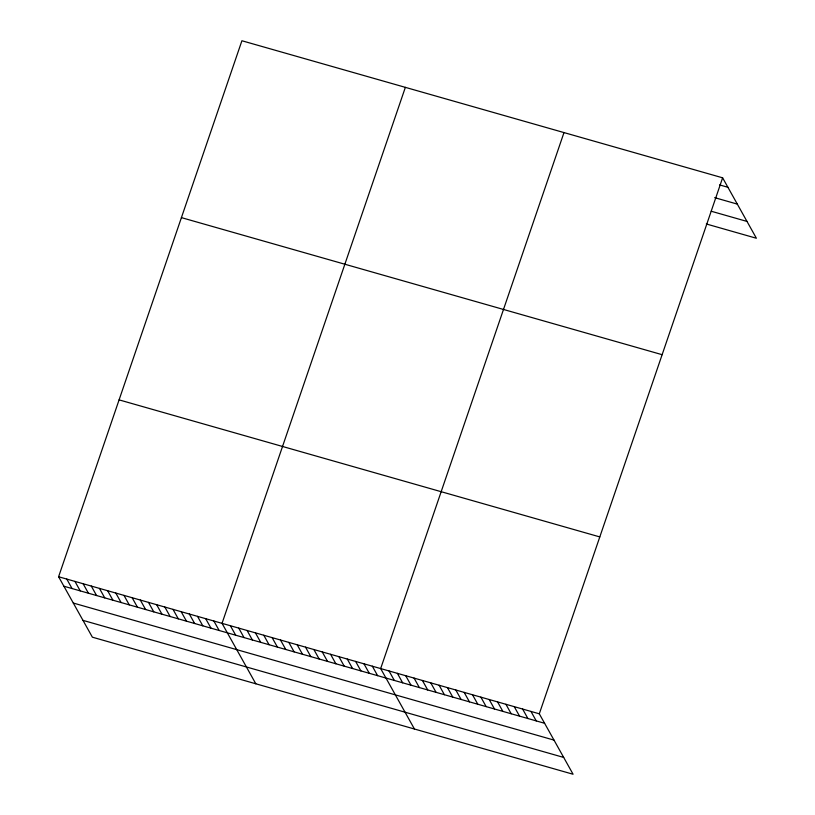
<?xml version="1.0" encoding="UTF-8"?>
<svg xmlns="http://www.w3.org/2000/svg" width="815" height="815" viewBox="0 0 815 815"><rect width="100%" height="100%" fill="white"/><g stroke="black" fill="none" stroke-linecap="round" stroke-linejoin="round"><path stroke-width="1.22" d="M58.599 576.745L539.306 713.808L573.088 774.25L92.38 637.187L58.599 576.745L241.912 40.75L722.62 177.813L756.402 238.255L706.31 223.972M405.361 87.348L222.037 623.343L255.818 683.785M563.99 132.58L380.666 668.575L414.448 729.018M539.306 713.808L722.62 177.813M719.574 184.903L727.917 187.287M714.653 197.648L737.32 204.107M711.22 211.238L747.009 221.436M181.419 217.625L662.126 354.688M119.092 399.87L599.799 536.922M63.886 586.219L544.603 723.282M73.289 603.039L553.996 740.102M82.977 620.368L563.685 757.43M530.952 711.424L536.25 720.898M522.609 709.04L527.896 718.514M514.255 706.666L519.552 716.141M505.911 704.282L511.199 713.757M497.558 701.898L502.855 711.373M489.204 699.525L494.501 708.999M480.86 697.141L486.158 706.615M472.506 694.757L477.804 704.231M464.163 692.383L469.46 701.858M455.809 689.999L461.107 699.474M447.466 687.616L452.763 697.09M439.112 685.242L444.409 694.716M430.768 682.858L436.056 692.332M422.415 680.474L427.712 689.948M414.071 678.1L419.358 687.575M405.717 675.716L411.015 685.191M397.363 673.333L402.661 682.807M389.02 670.959L394.317 680.433M372.323 666.191L377.62 675.666M363.969 663.817L369.266 673.292M355.625 661.434L360.913 670.908M347.272 659.05L352.569 668.524M338.928 656.676L344.215 666.15M330.574 654.292L335.872 663.767M322.231 651.908L327.518 661.383M313.877 649.535L319.174 659.009M305.523 647.151L310.821 656.625M297.18 644.767L302.477 654.241M288.826 642.393L294.123 651.868M280.482 640.009L285.78 649.484M272.129 637.625L277.426 647.1M263.785 635.252L269.072 644.726M255.431 632.868L260.729 642.342M247.088 630.484L252.375 639.958M238.734 628.11L244.031 637.585M230.38 625.726L235.678 635.201M213.866 621.02L219.164 630.494M205.696 618.687L210.983 628.161M197.515 616.354L202.813 625.828M189.345 614.021L194.642 623.495M181.175 611.698L186.472 621.173M173.004 609.365L178.302 618.84M164.834 607.032L170.131 616.507M156.663 604.71L161.951 614.184M148.483 602.377L153.78 611.851M140.312 600.044L145.61 609.518M132.142 597.711L137.44 607.185M123.972 595.388L129.269 604.862M115.801 593.055L121.099 602.53M107.631 590.722L112.918 600.197M99.45 588.399L104.748 597.874M91.28 586.067L96.578 595.541M83.11 583.734L88.407 593.208M74.939 581.401L80.237 590.875M66.769 579.078L72.066 588.552"/></g></svg>
